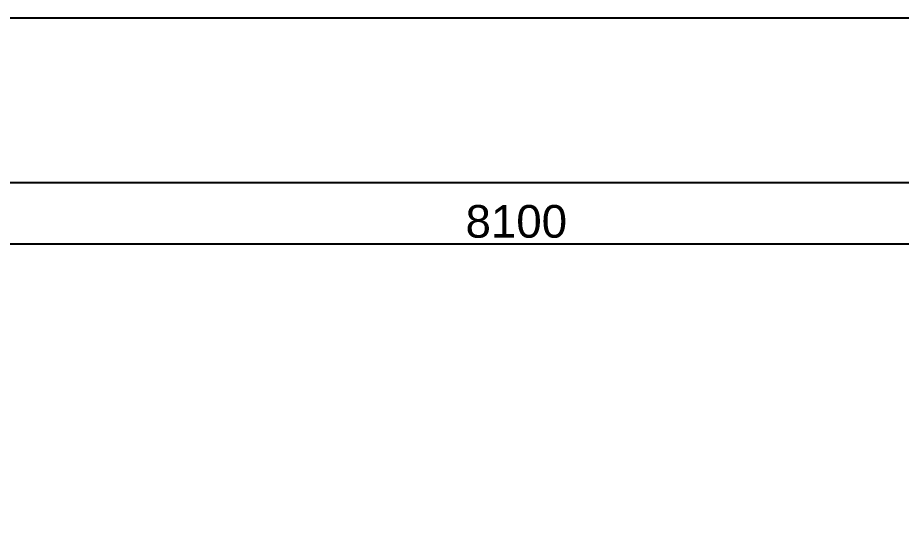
# Model space of a CAD drawing. Header units: millimetres. Extents: x 652937 to 1670132, y 1473552 to 2851037.
# Drawn here: x 711988 to 716045, y 1494514 to 1496909 of the extents above; entities that cross this region are included whole.
import ezdxf

# ---------------------------------------------------------------- set-up
doc = ezdxf.new("R2010")
doc.units = ezdxf.units.MM
doc.layers.add('010 - ASPG_DIMS_NOM', color=7, linetype='Continuous')
doc.styles.add('FAMELINE_FOR_CKST', font='arial.ttf')
doc.dimstyles.new('FAMELINE-CKST_C-C', dxfattribs={"dimtxt": 0.3, "dimasz": 0.15, "dimexe": 0.1, "dimexo": 0.1, "dimgap": 0.05, "dimtad": 1, "dimzin": 0, "dimdsep": 46, "dimtxsty": 'FAMELINE_FOR_CKST', "dimblk": 'ORIGIN', "dimblk1": 'ORIGIN', "dimblk2": 'ORIGIN', "dimsah": 1, "dimcen": 0.1, "dimdle": 0.1, "dimclrd": 7, "dimclre": 7, "dimclrt": 7, "dimadec": 0, "dimazin": 0, "dimtfac": 1, "dimtix": 1, "dimtmove": 2, "dimatfit": 3, "dimfxl": 1, "dimtolj": 1, "dimtzin": 0, "dimlwd": -1, "dimlwe": -1, "dimarcsym": 0})

# ---------------------------------------------------------------- blocks, each defined once
blk = doc.blocks.new('A$C0a204f6e')
at = {"layer": 'Defpoints', "color": 7}
blk.add_lwpolyline([(775, 0), (0, 0), (0, 443.999987), (775, 443.999987)], close=True, dxfattribs=at)
blk = doc.blocks.new('_Origin')
at = {"color": 7, "linetype": 'ByBlock', "lineweight": -2}
blk.add_line((0, 0), (-1, 0), dxfattribs=at)
blk.add_circle((0, 0), 0.5, dxfattribs=at)
blk = doc.blocks.new('*D9148')
at = {"layer": '010 - ASPG_DIMS_NOM', "color": 7, "transparency": 16777216}
for p, q in [((9900, 2424.5), (9900, 3268.3)), ((18000, 2424.5), (18000, 3268.3)), ((9975, 3218.3), (17925, 3218.3))]:
    blk.add_line(p, q, dxfattribs=at)
at = {"layer": 'Defpoints', "color": 7, "transparency": 16777216}
for p in [(18000, 3218.3), (9900, 2374.5), (18000, 2374.5)]:
    blk.add_point(p, dxfattribs=at)
at = {"layer": '010 - ASPG_DIMS_NOM', "color": 7, "transparency": 16777216, "xscale": 75, "yscale": 75, "zscale": 75, "rotation": 180}
blk.add_blockref('_Origin', (9900, 3218.3), dxfattribs=at)
at = {"layer": '010 - ASPG_DIMS_NOM', "color": 7, "transparency": 16777216, "xscale": 75, "yscale": 75, "zscale": 75}
blk.add_blockref('_Origin', (18000, 3218.3), dxfattribs=at)
at = {"layer": '010 - ASPG_DIMS_NOM', "color": 7, "transparency": 16777216, "insert": (13950, 3319.9), "char_height": 150, "attachment_point": 5, "style": 'FAMELINE_FOR_CKST'}
blk.add_mtext('\\A1;8100', dxfattribs=at)
blk = doc.blocks.new('*D9151')
at = {"layer": '010 - ASPG_DIMS_NOM', "color": 7, "transparency": 16777216}
for p, q in [((0, 2424.5), (0, 3549.5)), ((20750, 2424.5), (20750, 3549.5)), ((75, 3499.5), (20675, 3499.5))]:
    blk.add_line(p, q, dxfattribs=at)
at = {"layer": 'Defpoints', "color": 7, "transparency": 16777216}
for p in [(20750, 3499.5), (0, 2374.5), (20750, 2374.5)]:
    blk.add_point(p, dxfattribs=at)
at = {"layer": '010 - ASPG_DIMS_NOM', "color": 7, "transparency": 16777216, "xscale": 75, "yscale": 75, "zscale": 75, "rotation": 180}
blk.add_blockref('_Origin', (0, 3499.5), dxfattribs=at)
at = {"layer": '010 - ASPG_DIMS_NOM', "color": 7, "transparency": 16777216, "xscale": 75, "yscale": 75, "zscale": 75}
blk.add_blockref('_Origin', (20750, 3499.5), dxfattribs=at)
at = {"layer": '010 - ASPG_DIMS_NOM', "color": 7, "transparency": 16777216, "insert": (10375, 3601.1), "char_height": 150, "attachment_point": 5, "style": 'FAMELINE_FOR_CKST'}
blk.add_mtext('\\A1;20750', dxfattribs=at)
blk = doc.blocks.new('W-1-PP18-ST_ENT3_REV02_20260413-040446_PP18_ENT_3_Y_DIMS')
at = {"layer": '010 - ASPG_DIMS_NOM', "color": 7}
for base, p1, p2, picture, middle in [((20750, 3499.5), (0, 2374.5), (20750, 2374.5), '*D9151', (10375, 3601.1)), ((18000, 3218.3), (9900, 2374.5), (18000, 2374.5), '*D9148', (13950, 3319.9))]:
    dim = blk.add_linear_dim(base=base, p1=p1, p2=p2, angle=180, dimstyle='FAMELINE-CKST_C-C', override={"dimscale": 500, "dimdec": 0, "dimlfac": 1, "dimclrd": 7, "dimclre": 7, "dimclrt": 7}, dxfattribs=at)
    dim.commit()
    dim.dimension.update_dxf_attribs({"geometry": picture, "text_midpoint": middle})
blk = doc.blocks.new('W-1-PP18-ST_ENT3_REV02_20260413-050421_PP18_ENT3_MAIN_PLAN')
at = {"color": 7}
blk.add_blockref('W-1-PP18-ST_ENT3_REV02_20260413-040446_PP18_ENT_3_Y_DIMS', (0, 0), dxfattribs=at)

msp = doc.modelspace()

# ---------------------------------------------------------------- block references
at = {"color": 7, "xscale": 50, "yscale": 50, "zscale": 50}
msp.add_blockref('A$C0a204f6e', (687488.3516, 1474708.7713), dxfattribs=at)

# ---------------------------------------------------------------- next in the draw order: block references
at = {"color": 7}
msp.add_blockref('W-1-PP18-ST_ENT3_REV02_20260413-050421_PP18_ENT3_MAIN_PLAN', (700327.4222, 1492652.7123), dxfattribs=at)

doc.saveas('drawing.dxf')
